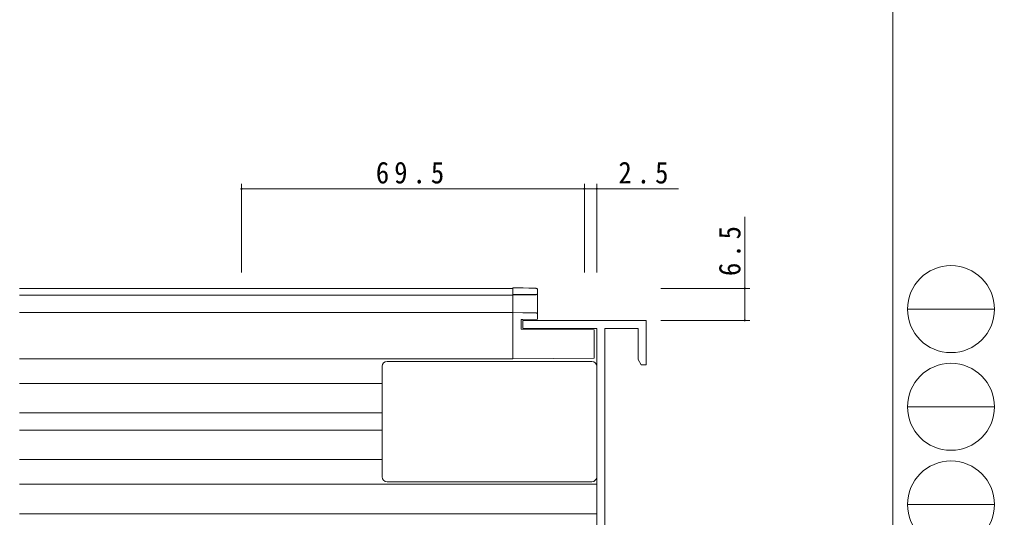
# Model space of a CAD drawing. Units: millimetres on the paper. Extents: x -420 to 373, y -297 to 267.
# Drawn here: x 175.3 to 372.9, y -115.8 to -14.9 of the extents above; entities that cross this region are included whole.
import ezdxf

# ---------------------------------------------------------------- set-up
doc = ezdxf.new("R2010")
doc.units = ezdxf.units.MM
for name, color, linetype, lineweight in [('0-1_YKK_ZWAK', 7, 'Continuous', 9), ('0-3_YKK_11', 7, 'Continuous', 9), ('0-4_YKK_12', 2, 'Continuous', 9), ('0-5_YKK_13', 4, 'Continuous', 9), ('0-6_YKK_D', 6, 'Continuous', 9)]:
    doc.layers.add(name, color=color, linetype=linetype, lineweight=lineweight)
doc.styles.add('ＭＳ ゴシック', font='')
doc.styles.get('ＭＳ ゴシック').set_extended_font_data('MS Gothic')

msp = doc.modelspace()

# ---------------------------------------------------------------- linework, layer by layer
at = {"layer": '0-1_YKK_ZWAK'}
for p, q in [((352.3, 264.425), (352.3, -260.575)), ((355.276, -73.591), (372.917, -73.591)), ((355.276, -93.387), (372.917, -93.387)), ((355.276, -113.183), (372.917, -113.183))]:
    msp.add_line(p, q, dxfattribs=at)
for centre in [(364.096, -73.591), (364.096, -93.387), (364.096, -113.183)]:
    msp.add_circle(centre, 8.82, dxfattribs=at)
at = {"layer": '0-3_YKK_11'}
for p, q in [((277.3, -75.878), (277.3, -77.508)), ((302.3, -75.878), (277.3, -75.878)), ((302.3, -84.878), (302.3, -75.878)), ((277.3, -77.508), (292.3, -77.508)), ((292.3, -77.508), (292.3, -127.378)), ((293.93, -77.508), (300.67, -77.508)), ((293.93, -144.248), (293.93, -77.508)), ((300.67, -77.508), (300.67, -83.787)), ((300.67, -83.787), (301.3, -84.878)), ((301.3, -84.878), (302.3, -84.878))]:
    msp.add_line(p, q, dxfattribs=at)
at = {"layer": '0-4_YKK_12'}
for p, q in [((175.3, -69.378), (275.3, -69.378)), ((275.3, -70.778), (175.3, -70.778)), ((275.3, -69.378), (275.3, -83.678)), ((175.3, -74.278), (275.3, -74.278)), ((175.3, -83.678), (275.3, -83.678)), ((175.3, -88.678), (248.8, -88.678)), ((175.3, -94.631), (248.8, -94.631)), ((175.3, -98.124), (248.8, -98.124)), ((175.3, -104.078), (248.8, -104.078)), ((175.3, -109.078), (292.3, -109.078)), ((175.3, -115.078), (292.3, -115.078))]:
    msp.add_line(p, q, dxfattribs=at)
at = {"layer": '0-5_YKK_13'}
for p, q in [((275.304, -70.351), (275.305, -69.55)), ((275.304, -70.776), (275.304, -70.651)), ((280.01, -70.696), (275.304, -70.776)), ((275.304, -70.776), (275.304, -71.076)), ((275.304, -73.982), (275.304, -71.076)), ((275.305, -69.251), (275.305, -69.55)), ((277.357, -69.287), (275.305, -69.251)), ((280.304, -70.316), (280.304, -69.68)), ((280.304, -70.406), (280.304, -70.316)), ((280.304, -74.664), (280.304, -70.406)), ((275.304, -73.982), (275.304, -74.282)), ((275.304, -74.282), (275.304, -74.582)), ((277.333, -74.317), (275.304, -74.282)), ((275.304, -83.082), (275.304, -74.582)), ((280.01, -74.364), (277.333, -74.317)), ((277.004, -75.682), (277.33, -75.676)), ((277.004, -77.682), (277.004, -75.682)), ((277.004, -77.682), (291.804, -77.811)), ((291.804, -82.938), (291.804, -77.811)), ((291.804, -83.538), (291.804, -82.938)), ((251.8, -84.178), (249.8, -84.178)), ((289.3, -84.178), (251.8, -84.178)), ((275.304, -83.082), (275.304, -83.682)), ((275.304, -83.682), (291.804, -83.538)), ((291.3, -84.178), (289.3, -84.178)), ((248.8, -107.578), (248.8, -85.178)), ((292.3, -85.178), (292.3, -107.578)), ((249.8, -108.578), (291.3, -108.578))]:
    msp.add_line(p, q, dxfattribs=at)
for points in [[(275.304, -70.351), (275.304, -70.651), (277.357, -70.615)], [(277.357, -69.287), (278.535, -69.313), (279.465, -69.343), (279.959, -69.371)], [(277.357, -70.615), (278.593, -70.6), (279.542, -70.598), (279.99, -70.611)], [(279.985, -69.372), (280.007, -69.375), (280.048, -69.381), (280.077, -69.388), (280.109, -69.398), (280.149, -69.417), (280.197, -69.45), (280.246, -69.503), (280.285, -69.574), (280.304, -69.658), (280.304, -69.68)], [(279.99, -70.611), (280.005, -70.614), (280.01, -70.616)], [(280.304, -70.406), (280.218, -70.609), (280.01, -70.696)], [(277.33, -75.676), (280.304, -75.624), (280.304, -74.664)]]:
    msp.add_lwpolyline(points, dxfattribs=at)
for centre, radius, start, end in [((280.004, -70.316), 0.3, 270.99373, 359.99393), ((280.004, -74.664), 0.3, 359.9982, 88.9982), ((249.8, -85.178), 1, 90, 180), ((291.3, -85.178), 1, 0, 90), ((249.8, -107.578), 1, 180, 270), ((291.3, -107.578), 1, 270, 0)]:
    msp.add_arc(centre, radius, start, end, dxfattribs=at)
at = {"layer": '0-6_YKK_D'}
for p, q in [((220.3, -66.178), (220.3, -48.178)), ((289.8, -49.178), (220.3, -49.178)), ((289.8, -66.178), (289.8, -48.178)), ((289.8, -66.178), (289.8, -48.178)), ((289.8, -49.178), (292.3, -49.178)), ((292.3, -66.178), (292.3, -48.178)), ((292.3, -49.178), (308.9, -49.178)), ((322.3, -69.378), (322.3, -54.878)), ((305.3, -69.378), (323.3, -69.378)), ((322.3, -75.878), (322.3, -69.378)), ((305.3, -75.878), (323.3, -75.878))]:
    msp.add_line(p, q, dxfattribs=at)
for centre, start, end in [((220.3, -49.178), 0, 180), ((220.3, -49.178), 180, 0), ((289.8, -49.178), 0, 180), ((289.8, -49.178), 0, 180), ((289.8, -49.178), 180, 0), ((289.8, -49.178), 180, 0), ((292.3, -49.178), 0, 180), ((292.3, -49.178), 180, 0), ((322.3, -69.378), 90, 270), ((322.3, -69.378), 270, 90), ((322.3, -75.878), 90, 270), ((322.3, -75.878), 270, 90)]:
    msp.add_arc(centre, 0.106, start, end, dxfattribs=at)

# ---------------------------------------------------------------- texts
at = {"layer": '0-6_YKK_D', "color": 3, "char_height": 4.399, "attachment_point": 7, "style": 'ＭＳ ゴシック'}
for s, insert in [('\\T1.38;\\W0.9;69.5', (247.53, -48.178)), ('\\T1.38;\\W0.9;2.5', (296.7, -48.178))]:
    msp.add_mtext(s, dxfattribs=dict(at, insert=insert))
at = {"layer": '0-6_YKK_D', "color": 3, "insert": (321.5, -66.878), "char_height": 4.399, "attachment_point": 7, "rotation": 90, "style": 'ＭＳ ゴシック'}
msp.add_mtext('\\T1.38;\\W0.9;6.5', dxfattribs=at)

doc.saveas('drawing.dxf')
